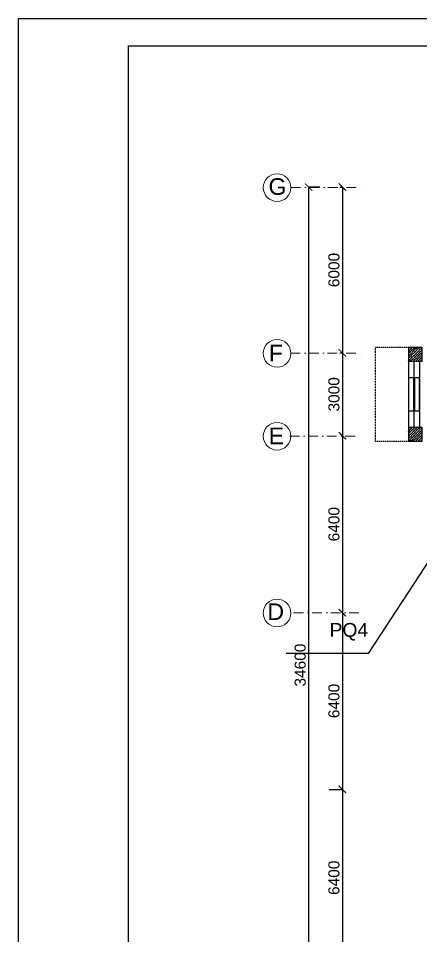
# Model space of a CAD drawing. Header units: millimetres. Extents: x 42452 to 2852333, y -419346 to 834876.
# Drawn here: x 2591321 to 2605871, y 313423 to 346629 of the extents above; entities that cross this region are included whole.
import ezdxf
from ezdxf import colors
from ezdxf.entities.mleader import LeaderData, LeaderLine
from ezdxf.math import Vec2, Vec3

# ---------------------------------------------------------------- set-up
doc = ezdxf.new("R2010")
doc.units = ezdxf.units.MM
doc.linetypes.add('( Hidden )', pattern=[0.275, 0.15, -0.125])
doc.linetypes.add('Штрихпунктирная', pattern=[670.277762, 352.777767, -176.388884, 0, -141.111112])
for name, color, linetype, lineweight in [('c_dv_l x_tti-25_Ном._пера__21_Ном._пера__21', 7, 'Continuous', 30), ('memar', 7, 'Continuous', 25), ('Шит', 1, 'Continuous', 30)]:
    doc.layers.add(name, color=color, linetype=linetype, lineweight=lineweight)
doc.styles.get("Standard").update_dxf_attribs({"font": 'arial.ttf'})
doc.styles.add('СГЕНЕРИР_СТИЛЬ_1', font='arial.ttf')
doc.dimstyles.new('razmeri a-g', dxfattribs={"dimtxt": 400, "dimasz": 270, "dimexe": 1.25, "dimexo": 0.625, "dimgap": 100, "dimtad": 1, "dimdec": 0, "dimtxsty": 'Standard', "dimblk": 'ARCHTICK', "dimcen": 2.5, "dimadec": 0, "dimazin": 0, "dimtfac": 1, "dimtdec": 0, "dimtmove": 0, "dimatfit": 3, "dimfxl": 1, "dimarcsym": 0})

# ---------------------------------------------------------------- blocks, each defined once
blk = doc.blocks.new('_ArchTick')
at = {"color": 0, "linetype": 'ByBlock', "const_width": 0.15}
blk.add_lwpolyline([(-0.5, -0.5), (0.5, 0.5)], dxfattribs=at)
blk = doc.blocks.new('*D293')
at = {"layer": 'Defpoints', "color": 0, "lineweight": 30, "transparency": 16777216}
for p in [(2602225, 340518), (2601821, 305918), (2602225, 305918)]:
    blk.add_point(p, dxfattribs=at)
at = {"layer": 'memar', "color": 0, "lineweight": -2, "transparency": 16777216}
for p, q in [((2602224, 340518), (2601819, 340518)), ((2601821, 340518), (2601821, 305918)), ((2602224, 305918), (2601819, 305918))]:
    blk.add_line(p, q, dxfattribs=at)
at = {"layer": 'memar', "color": 0, "lineweight": -2, "transparency": 16777216, "xscale": 270, "yscale": 270, "zscale": 270}
for p, rotation in [((2601821, 340518), 90), ((2601821, 305918), 270)]:
    blk.add_blockref('_ArchTick', p, dxfattribs=dict(at, rotation=rotation))
at = {"layer": 'memar', "color": 0, "lineweight": 15, "transparency": 16777216, "insert": (2601516, 323218), "char_height": 400, "attachment_point": 5, "rotation": 90}
blk.add_mtext('34600', dxfattribs=at)
blk = doc.blocks.new('*D294')
at = {"layer": 'Defpoints', "color": 0, "lineweight": 30, "transparency": 16777216}
for p in [(2602943, 340518), (2602943, 334518), (2603040, 334518)]:
    blk.add_point(p, dxfattribs=at)
at = {"layer": 'memar', "color": 0, "lineweight": -2, "transparency": 16777216}
for p, q in [((2602943, 340518), (2603042, 340518)), ((2603040, 340518), (2603040, 334518)), ((2602943, 334518), (2603042, 334518))]:
    blk.add_line(p, q, dxfattribs=at)
at = {"layer": 'memar', "color": 0, "lineweight": -2, "transparency": 16777216, "xscale": 270, "yscale": 270, "zscale": 270}
for p, rotation in [((2603040, 340518), 90), ((2603040, 334518), 270)]:
    blk.add_blockref('_ArchTick', p, dxfattribs=dict(at, rotation=rotation))
at = {"layer": 'memar', "color": 0, "lineweight": 15, "transparency": 16777216, "insert": (2602736, 337518), "char_height": 400, "attachment_point": 5, "rotation": 90}
blk.add_mtext('6000', dxfattribs=at)
blk = doc.blocks.new('*D295')
at = {"layer": 'Defpoints', "color": 0, "lineweight": 30, "transparency": 16777216}
for p in [(2602943, 334518), (2603040, 331518), (2603040, 331518)]:
    blk.add_point(p, dxfattribs=at)
at = {"layer": 'memar', "color": 0, "lineweight": -2, "transparency": 16777216}
for p, q in [((2602943, 334518), (2603042, 334518)), ((2603040, 334518), (2603040, 331518)), ((2603041, 331518), (2603042, 331518))]:
    blk.add_line(p, q, dxfattribs=at)
at = {"layer": 'memar', "color": 0, "lineweight": -2, "transparency": 16777216, "xscale": 270, "yscale": 270, "zscale": 270}
for p, rotation in [((2603040, 334518), 90), ((2603040, 331518), 270)]:
    blk.add_blockref('_ArchTick', p, dxfattribs=dict(at, rotation=rotation))
at = {"layer": 'memar', "color": 0, "lineweight": 15, "transparency": 16777216, "insert": (2602736, 333018), "char_height": 400, "attachment_point": 5, "rotation": 90}
blk.add_mtext('3000', dxfattribs=at)
blk = doc.blocks.new('*D296')
at = {"layer": 'Defpoints', "color": 0, "lineweight": 30, "transparency": 16777216}
for p in [(2603040, 331518), (2603040, 325118), (2603040, 325118)]:
    blk.add_point(p, dxfattribs=at)
at = {"layer": 'memar', "color": 0, "lineweight": -2, "transparency": 16777216}
for p, q in [((2603040, 331518), (2603040, 325118)), ((2603041, 331518), (2603042, 331518)), ((2603041, 325118), (2603042, 325118))]:
    blk.add_line(p, q, dxfattribs=at)
at = {"layer": 'memar', "color": 0, "lineweight": -2, "transparency": 16777216, "xscale": 270, "yscale": 270, "zscale": 270}
for p, rotation in [((2603040, 331518), 90), ((2603040, 325118), 270)]:
    blk.add_blockref('_ArchTick', p, dxfattribs=dict(at, rotation=rotation))
at = {"layer": 'memar', "color": 0, "lineweight": 15, "transparency": 16777216, "insert": (2602736, 328318), "char_height": 400, "attachment_point": 5, "rotation": 90}
blk.add_mtext('6400', dxfattribs=at)
blk = doc.blocks.new('*D297')
at = {"layer": 'Defpoints', "color": 0, "lineweight": 30, "transparency": 16777216}
for p in [(2603040, 325118), (2602568, 318718), (2603040, 318718)]:
    blk.add_point(p, dxfattribs=at)
at = {"layer": 'memar', "color": 0, "lineweight": -2, "transparency": 16777216}
for p, q in [((2603040, 325118), (2603040, 318718)), ((2603041, 325118), (2603042, 325118)), ((2602568, 318718), (2603042, 318718))]:
    blk.add_line(p, q, dxfattribs=at)
at = {"layer": 'memar', "color": 0, "lineweight": -2, "transparency": 16777216, "xscale": 270, "yscale": 270, "zscale": 270}
for p, rotation in [((2603040, 325118), 90), ((2603040, 318718), 270)]:
    blk.add_blockref('_ArchTick', p, dxfattribs=dict(at, rotation=rotation))
at = {"layer": 'memar', "color": 0, "lineweight": 15, "transparency": 16777216, "insert": (2602736, 321918), "char_height": 400, "attachment_point": 5, "rotation": 90}
blk.add_mtext('6400', dxfattribs=at)
blk = doc.blocks.new('*D298')
at = {"layer": 'Defpoints', "color": 0, "lineweight": 30, "transparency": 16777216}
for p in [(2602568, 318718), (2603040, 312318), (2603040, 312318)]:
    blk.add_point(p, dxfattribs=at)
at = {"layer": 'memar', "color": 0, "lineweight": -2, "transparency": 16777216}
for p, q in [((2602568, 318718), (2603042, 318718)), ((2603040, 318718), (2603040, 312318)), ((2603041, 312318), (2603042, 312318))]:
    blk.add_line(p, q, dxfattribs=at)
at = {"layer": 'memar', "color": 0, "lineweight": -2, "transparency": 16777216, "xscale": 270, "yscale": 270, "zscale": 270}
for p, rotation in [((2603040, 318718), 90), ((2603040, 312318), 270)]:
    blk.add_blockref('_ArchTick', p, dxfattribs=dict(at, rotation=rotation))
at = {"layer": 'memar', "color": 0, "lineweight": 15, "transparency": 16777216, "insert": (2602736, 315518), "char_height": 400, "attachment_point": 5, "rotation": 90}
blk.add_mtext('6400', dxfattribs=at)

msp = doc.modelspace()

# ---------------------------------------------------------------- hatches: boundary and pattern name
at = {"layer": 'memar', "lineweight": 25}
h = msp.add_hatch(dxfattribs=at)
h.set_pattern_fill('ANSI36', color=256, scale=500)
h.set_pattern_definition([(45, (922387.793, 2791117.893), (33.1456304, 121.533978), [156.25, -31.25, 0, -31.25])])
h.paths.add_polyline_path([(2605426.33479, 334717.81288), (2605426.33479, 334217.81288), (2605926.33479, 334217.81288), (2605926.33479, 334717.81288)])
h = msp.add_hatch(dxfattribs=at)
h.set_pattern_fill('ANSI36', color=256, scale=500)
h.set_pattern_definition([(45, (922387.793, 2788217.893), (33.1456304, 121.533978), [156.25, -31.25, 0, -31.25])])
h.paths.add_polyline_path([(2605426.33479, 331817.81288), (2605426.33479, 331317.81288), (2605926.33479, 331317.81288), (2605926.33479, 331817.81288)])

# ---------------------------------------------------------------- linework, layer by layer
at = {"layer": 'c_dv_l x_tti-25_Ном._пера__21_Ном._пера__21', "linetype": 'Continuous', "lineweight": 25, "flags": 128}
for points in [[(2591320.97086, 346628.56072), (2674928.52286, 346628.56072), (2674928.52286, 287506.07752), (2591320.97086, 287506.07752)], [(2595302.28286, 345633.23272), (2673933.19486, 345633.23272), (2673933.19486, 288501.40552), (2595302.28286, 288501.40552)]]:
    msp.add_lwpolyline(points, close=True, dxfattribs=at)
at = {"layer": 'memar', "linetype": 'Штрихпунктирная', "lineweight": 15}
for p, q in [((2601178.52565, 340503.30792), (2603802.51953, 340503.30792)), ((2601161.22987, 334503.30223), (2603802.51953, 334503.30223)), ((2601134.11797, 331503.30223), (2603802.51953, 331503.30223)), ((2601276.13137, 325103.30223), (2603802.51953, 325103.30223))]:
    msp.add_line(p, q, dxfattribs=at)
at = {"layer": 'memar', "color": 7, "linetype": '( Hidden )', "lineweight": 25}
for p, q in [((2605425.96356, 334717.81288), (2604225.96356, 334717.81288)), ((2604225.96356, 334717.81288), (2604225.96356, 331320.48212)), ((2604225.96356, 331320.48212), (2605425.96356, 331320.48212))]:
    msp.add_line(p, q, dxfattribs=at)
at = {"layer": 'memar', "color": 3, "lineweight": 25}
for points in [[(2605926.33479, 334717.81288), (2605426.33479, 334717.81288), (2605426.33479, 334217.81288), (2605926.33479, 334217.81288)], [(2605926.33479, 331817.81288), (2605426.33479, 331817.81288), (2605426.33479, 331317.81288), (2605926.33479, 331317.81288)]]:
    msp.add_lwpolyline(points, close=True, dxfattribs=at)
at = {"layer": 'memar', "color": 0, "lineweight": 25}
for points in [[(2605426.33479, 334217.81288), (2605426.33479, 331817.81288)], [(2605826.33479, 334217.81288), (2605826.33479, 331817.81288)]]:
    msp.add_lwpolyline(points, dxfattribs=at)
at = {"layer": 'memar', "lineweight": 25}
for points in [[(2605626.14, 334217.81288), (2605626.14, 333617.81288)], [(2605626.14, 332417.81288), (2605626.14, 331817.81288)]]:
    msp.add_lwpolyline(points, dxfattribs=at)
at = {"layer": 'memar', "color": 0, "lineweight": 25}
msp.add_lwpolyline([(2605826.33479, 332417.81288), (2605826.33479, 333617.81288), (2605426.33479, 333617.81288), (2605426.33479, 332417.81288)], close=True, dxfattribs=at)
at = {"layer": 'memar', "color": 146, "lineweight": 25, "true_color": 0x105689}
msp.add_lwpolyline([(2605657.47219, 333617.81288), (2605607.47219, 333617.81288), (2605607.47219, 332417.81288), (2605657.47219, 332417.81288)], close=True, dxfattribs=at)
at = {"layer": 'memar', "linetype": 'Continuous', "lineweight": 15}
for centre in [(2600678.52723, 340502.05238), (2600678.52723, 334502.04669), (2600678.52723, 331502.04669), (2600678.3323, 325102.04669)]:
    msp.add_circle(centre, 500, dxfattribs=at)

# ---------------------------------------------------------------- texts
at = {"layer": 'memar', "lineweight": 15, "style": 'СГЕНЕРИР_СТИЛЬ_1'}
for s, p in [('G', (2600367.78584, 340241.42986)), ('F', (2600378.50119, 334213.03945)), ('E', (2600372.45129, 331213.03945)), ('D', (2600327.2359, 324849.88545))]:
    msp.add_text(s, height=600, dxfattribs=at).set_placement(p)

# ---------------------------------------------------------------- dimensions: what is measured, and where the dimension line sits
at = {"layer": 'memar', "lineweight": 15}
for base, p1, p2, picture, middle in [((2601820.68388, 305917.83575), (2602224.91204, 340517.81622), (2602224.91204, 305917.83575), '*D293', (2601516.31826, 323217.82598)), ((2603040.28609, 334517.81053), (2602942.58064, 340517.81622), (2602942.58064, 334517.81053), '*D294', (2602736.05689, 337517.81337)), ((2603040.28609, 331517.81053), (2602942.58064, 334517.81053), (2603040.28609, 331517.81053), '*D295', (2602735.92047, 333017.81053)), ((2603040.28609, 325117.81053), (2603040.28609, 331517.81053), (2603040.28609, 325117.81053), '*D296', (2602736.05689, 328317.81053)), ((2603040.28609, 318717.81053), (2603040.28609, 325117.81053), (2602567.65841, 318717.81053), '*D297', (2602736.05689, 321917.81053)), ((2603040.28609, 312317.81053), (2602567.65841, 318717.81053), (2603040.28609, 312317.81053), '*D298', (2602736.05689, 315517.81053))]:
    dim = msp.add_linear_dim(base=base, p1=p1, p2=p2, angle=90, dimstyle='razmeri a-g', dxfattribs=at)
    dim.commit()
    dim.dimension.update_dxf_attribs({"geometry": picture, "text_midpoint": middle})

# ---------------------------------------------------------------- leaders
at = {"layer": 'Шит', "color": 0, "lineweight": -3}
ml = msp.add_multileader_mtext('Standard', dxfattribs=at)
ml.set_content('{\\fArial|b0|i0|c238|p34;\\C256; \\fArial|b0|i0|c204|p34;\\H0.5x;PQ4}')
ml.set_leader_properties()
ml.build(insert=Vec2(0, 0))
ml.multileader.update_dxf_attribs({"text_left_attachment_type": 6, "text_right_attachment_type": 6, "dogleg_length": 0.36, "arrow_head_size": 0.18})
ctx = ml.context
ctx.base_point, ctx.char_height, ctx.arrow_head_size, ctx.landing_gap_size, ctx.plane_origin = Vec3(2602221.35774, 323641.33699), 1000, 0.18, 0.09, Vec3(2584237.30309, 347334.72574)
ctx.left_attachment, ctx.right_attachment, ctx.text_align_type = 6, 6, 2
notes = []
notes.append((ctx, [(0, (1, 1, 0), (2603973.94413, 323641.33699), (-1, 0), 0.36, [(0, [(2610850.03955, 334197.18863)], 0, [])])]))
ctx.mtext.insert, ctx.mtext.width, ctx.mtext.alignment, ctx.mtext.flow_direction = Vec3(2603973.49413, 324741.33699), 4215.9366736, 3, 5
for ctx, leaders in notes:
    for number, flags, end, landing, length, lines in leaders:
        leader = LeaderData()
        leader.index, (leader.has_last_leader_line, leader.has_dogleg_vector, leader.attachment_direction) = number, flags
        leader.last_leader_point, leader.dogleg_vector, leader.dogleg_length = Vec3(end), Vec3(landing), length
        for number, points, colour, breaks in lines:
            line = LeaderLine()
            line.index, line.vertices, line.color, line.breaks = number, Vec3.list(points), colors.encode_raw_color(colour), breaks
            leader.lines.append(line)
        ctx.leaders.append(leader)

doc.saveas('drawing.dxf')
